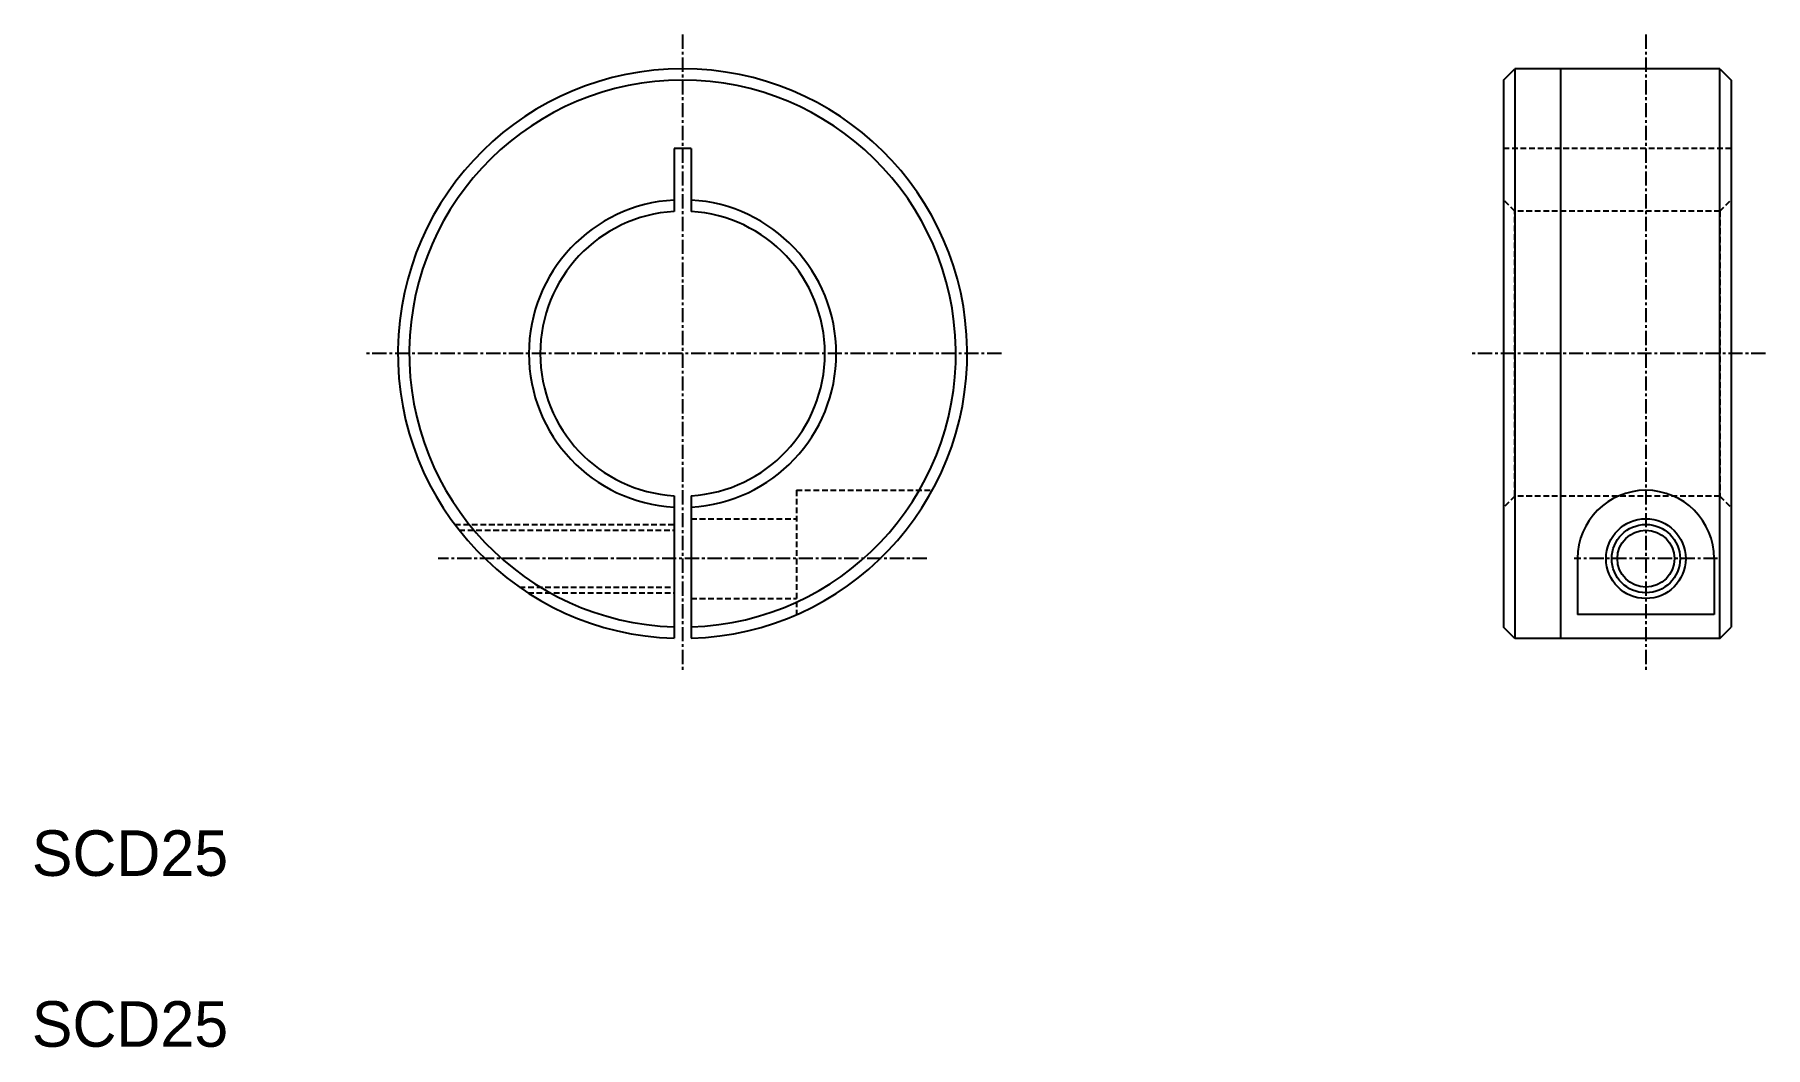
# Model space of a CAD drawing. Extents: x 67 to 219, y 69 to 158.
import ezdxf

# ---------------------------------------------------------------- set-up
doc = ezdxf.new("R2010")
doc.units = 0
doc.linetypes.add('CENTER', pattern=[2, 1.25, -0.25, 0.25, -0.25])
doc.linetypes.add('DASHED', pattern=[0.75, 0.5, -0.25])
doc.layers.get('0').update_dxf_attribs({"linetype": 'CONTINUOUS'})
doc.layers.add('CENTER', color=1, linetype='CENTER')

msp = doc.modelspace()

# ---------------------------------------------------------------- linework, layer by layer
at = {"color": 7, "linetype": 'CONTINUOUS'}
for p, q in [((196.45, 154.32), (197.45, 155.32)), ((201.45, 155.32), (197.45, 155.32)), ((197.45, 155.32), (197.45, 105.32)), ((201.45, 155.32), (201.45, 105.32)), ((215.45, 155.32), (201.45, 155.32)), ((215.45, 155.32), (216.45, 154.32)), ((215.45, 105.32), (215.45, 155.32)), ((196.45, 154.32), (196.45, 106.32)), ((216.45, 154.32), (216.45, 106.32)), ((125.1, 148.32), (123.6, 148.32)), ((123.6, 148.32), (123.6, 142.8)), ((125.1, 148.32), (125.1, 142.8)), ((123.6, 117.84), (123.6, 105.33)), ((125.1, 117.84), (125.1, 105.33)), ((202.95, 112.32), (202.95, 107.41)), ((214.95, 112.32), (214.95, 107.41)), ((214.95, 107.41), (202.95, 107.41)), ((197.45, 105.32), (196.45, 106.32)), ((201.45, 105.32), (197.45, 105.32)), ((215.45, 105.32), (201.45, 105.32)), ((215.45, 105.32), (216.45, 106.32))]:
    msp.add_line(p, q, dxfattribs=at)
at = {"color": 3, "linetype": 'DASHED'}
for p, q in [((216.45, 148.32), (196.45, 148.32)), ((197.45, 142.82), (196.45, 143.82)), ((215.45, 142.82), (216.45, 143.82)), ((215.45, 142.82), (197.45, 142.82)), ((197.45, 117.82), (197.45, 142.82)), ((215.45, 142.82), (215.45, 117.82)), ((134.35, 118.32), (134.35, 107.41)), ((134.35, 118.32), (146.28, 118.32)), ((197.45, 117.82), (196.45, 116.82)), ((215.45, 117.82), (197.45, 117.82)), ((215.45, 117.82), (216.45, 116.82)), ((125.1, 115.82), (134.35, 115.82)), ((104.35, 115.32), (123.6, 115.32)), ((104.73, 114.82), (123.6, 114.82)), ((110.04, 109.82), (123.6, 109.82)), ((110.78, 109.32), (123.6, 109.32)), ((125.1, 108.82), (134.35, 108.82))]:
    msp.add_line(p, q, dxfattribs=at)
at = {"color": 7, "linetype": 'CONTINUOUS'}
for radius in [3.5, 2.5]:
    msp.add_circle((208.95, 112.32), radius, dxfattribs=at)
at = {"color": 3, "linetype": 'CONTINUOUS'}
msp.add_circle((208.95, 112.32), 3, dxfattribs=at)
at = {"color": 7, "linetype": 'CONTINUOUS'}
for centre, radius, start, end in [((124.35, 130.32), 25, 271.7191, 268.2809), ((124.35, 130.32), 24, 271.7908, 268.2092), ((124.35, 130.32), 13.5, 93.1847, 266.8153), ((124.35, 130.32), 13.5, 273.1847, 86.8153), ((124.35, 130.32), 12.5, 93.4398, 266.5602), ((124.35, 130.32), 12.5, 273.4398, 86.5602), ((208.95, 112.32), 6, 360, 180)]:
    msp.add_arc(centre, radius, start, end, dxfattribs=at)
at = {"layer": 'CENTER', "color": 1, "linetype": 'CENTER'}
for p, q in [((124.35, 158.32), (124.35, 102.32)), ((208.95, 158.32), (208.95, 102.32)), ((152.35, 130.32), (96.35, 130.32)), ((219.45, 130.32), (193.45, 130.32)), ((145.8, 112.32), (102.9, 112.32)), ((215.25, 112.32), (202.65, 112.32))]:
    msp.add_line(p, q, dxfattribs=at)

# ---------------------------------------------------------------- texts
at = {"color": 7, "linetype": 'CONTINUOUS'}
for p in [(67.2, 84.47), (67.2, 69.47)]:
    msp.add_text('SCD25', height=4, dxfattribs=at).set_placement(p)

doc.saveas('drawing.dxf')
